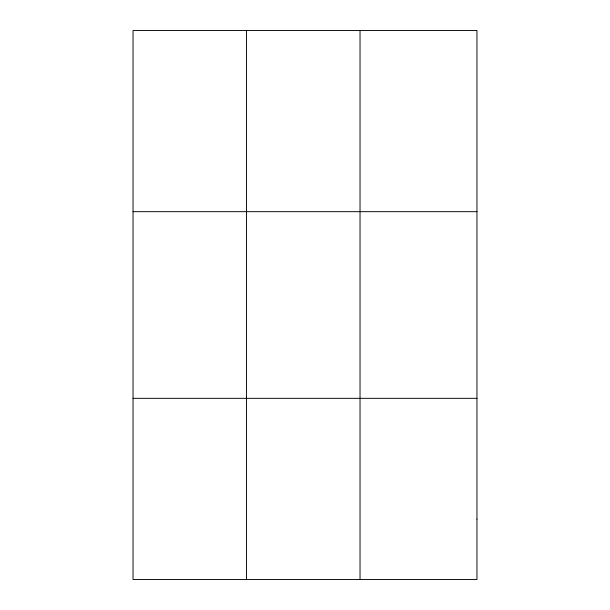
<?xml version="1.0" encoding="UTF-8"?>
<svg xmlns="http://www.w3.org/2000/svg" width="610" height="610" viewBox="0 0 610 610"><rect width="100%" height="100%" fill="white"/><g stroke="black" fill="none" stroke-linecap="round" stroke-linejoin="round"><path stroke-width="0.91" d="M246.531 30.5L246.531 579.5M360.03 30.5L360.03 579.5M133.041 211.67L476.959 211.67M133.041 398.33L476.959 398.33M476.959 519.11L476.959 579.5L133.041 579.5L133.041 30.5L476.959 30.5L476.959 519.11"/></g></svg>
